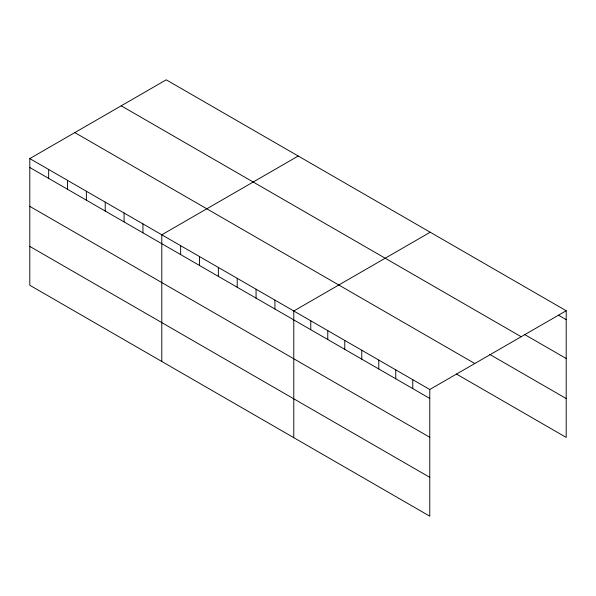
<?xml version="1.0" encoding="UTF-8"?>
<svg xmlns="http://www.w3.org/2000/svg" width="596" height="596" viewBox="0 0 596 596"><rect width="100%" height="100%" fill="white"/><g stroke="black" fill="none" stroke-linecap="round" stroke-linejoin="round"><path stroke-width="0.89" d="M29.8 158.588L429.768 389.508L429.768 516.181L29.8 285.26L29.8 158.588L166.232 79.819L566.2 310.74L566.2 437.412L456.484 374.065M298.224 156.025L161.792 234.794L161.792 361.467M430.215 232.224L293.776 310.993L293.776 437.665M429.768 389.508L566.2 310.74M558.474 315.187L566.2 319.65M524.473 334.423L566.2 358.509M121.211 105.812L521.18 336.733M489.703 354.389L566.2 398.553M74.82 132.595L474.788 363.515M29.8 167.498L429.768 398.419M29.8 206.365L429.768 437.278M29.8 246.401L429.768 477.322M412.767 379.697L412.767 388.607M395.766 369.878L395.766 378.795M378.773 360.066L378.773 368.976M361.772 350.254L361.772 359.165M344.771 340.435L344.771 349.353M327.778 330.624L327.778 339.534M310.777 320.812L310.777 329.722M274.92 300.108L274.92 309.019M256.064 289.224L256.064 298.134M237.208 278.339L237.208 287.25M218.352 267.448L218.352 276.365M199.504 256.563L199.504 265.481M180.648 245.679L180.648 254.589M142.936 223.902L142.936 232.82M124.08 213.018L124.08 221.935M105.224 202.133L105.224 211.044M86.368 191.249L86.368 200.159M67.512 180.364L67.512 189.275M48.656 169.473L48.656 178.39"/></g></svg>
